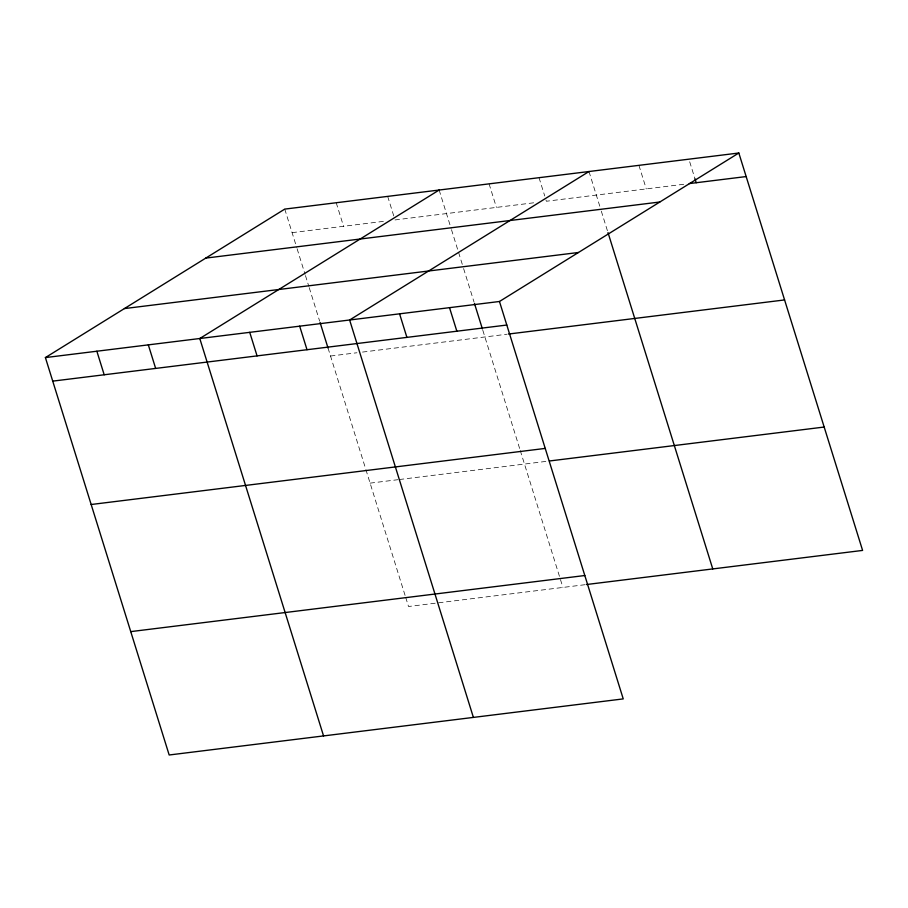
<?xml version="1.0" encoding="UTF-8"?>
<svg xmlns="http://www.w3.org/2000/svg" width="908" height="908" viewBox="0 0 908 908"><rect width="100%" height="100%" fill="white"/><g stroke="black" fill="none" stroke-linecap="round" stroke-linejoin="round"><path stroke-width="0.68" stroke-dasharray="4.54 3.41" d="M292.092 232.652L385.276 221.143M395.014 219.94L535.266 202.609M683.724 184.279L546.366 201.247L545.152 197.32M330.512 356.027L356.946 352.758M362.508 352.077L507.095 334.212M370.112 483.135L397.92 479.696M399.316 479.526L546.684 461.321M585.115 584.695L408.532 606.51L405.615 597.124M689.694 161.794L694.983 178.808M638.926 165.358L646.269 188.898M588.986 171.521L600.914 209.827M601.323 211.167L607.588 231.279M539.034 177.696L544.743 196.014M489.083 183.859L496.426 207.41M439.143 190.033L451.072 228.339M451.492 229.679L463.182 267.224M463.602 268.564L474.044 302.092M482.806 330.251L519.853 449.188M520.273 450.538L562.915 587.431M387.682 196.389L393.788 216.013M336.221 202.745L343.553 226.296M284.76 209.101L296.689 247.407M297.109 248.747L305.043 274.227M305.451 275.567L308.799 286.292M309.219 287.632L319.661 321.16M328.015 347.98L365.47 468.256M365.89 469.618L405.195 595.773"/><path stroke-width="1.36" d="M738.828 153.009L499.468 301.49L623.24 698.899L169.172 754.991L45.4 357.582L284.76 209.101L738.828 153.009L862.6 550.418L586.5 584.525M439.143 190.033L199.783 338.514L323.554 735.911M588.986 171.521L349.625 320.002L473.397 717.411M689.274 183.586L746.16 176.561M205.764 258.099L659.832 202.007M124.385 308.584L578.453 252.492M45.4 357.582L499.468 301.49M52.732 381.133L506.8 325.041M508.491 334.042L784.58 299.935M91.163 504.507L545.231 448.416M549.465 460.98L824.169 427.044M130.752 631.616L584.82 575.524M694.983 178.808L696.209 182.735M608.008 232.618L712.757 568.919M474.453 303.431L482.398 328.912M449.517 307.664L456.86 331.216M399.577 313.839L406.909 337.39M320.07 322.499L328.015 347.98M299.674 326.176L307.017 349.728M249.734 332.339L257.066 355.891M148.322 344.87L155.654 368.421M96.861 351.226L104.193 374.777"/></g></svg>
